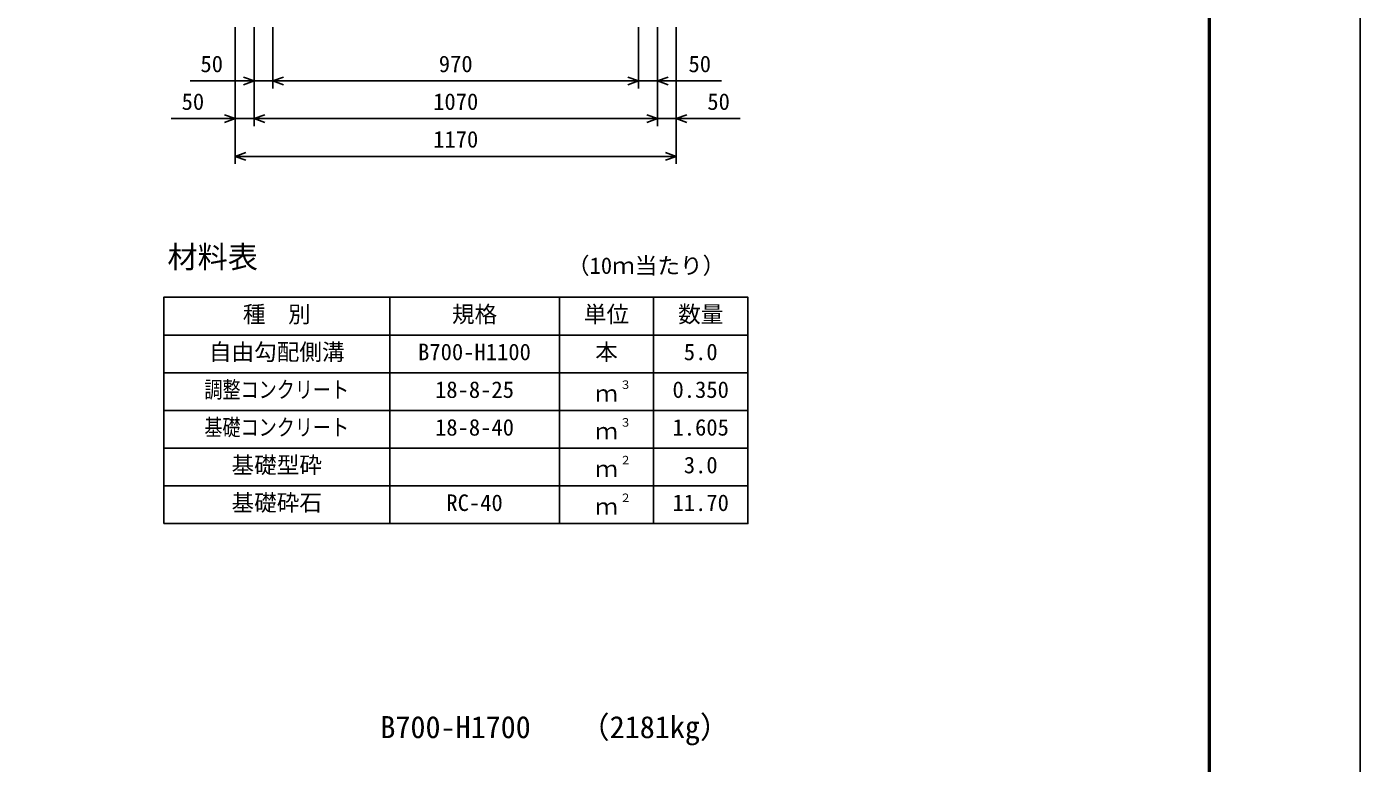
# Model space of a CAD drawing. Units: millimetres, scale not verified. Extents: x -16800 to 16800, y -5940 to 5940.
# Drawn here: x 13262 to 16800, y -16 to 1938 of the extents above; entities that cross this region are included whole.
import ezdxf
from ezdxf.enums import TextEntityAlignment as Align

# ---------------------------------------------------------------- set-up
doc = ezdxf.new("R2010")
doc.units = ezdxf.units.MM
doc.header["$LTSCALE"] = 20
for name, color, linetype, lineweight in [('0-0_DIM', 7, 'Continuous', 25), ('0-1_Defpoints', 5, 'Continuous', 25), ('0-3_HYO', 3, 'Continuous', 25), ('0-4_HYO2', 4, 'Continuous', 25), ('0-6_TXT', 7, 'Continuous', 25), ('0-7_WAKU', 3, 'Continuous', 25)]:
    doc.layers.add(name, color=color, linetype=linetype, lineweight=lineweight)
doc.styles.add('ＭＳ ゴシック', font='')
doc.styles.get('ＭＳ ゴシック').set_extended_font_data('MS Gothic')

msp = doc.modelspace()

# ---------------------------------------------------------------- linework, layer by layer
at = {"layer": '0-0_DIM'}
for p, q in [((13815, 1574.15), (13815, 1936.49)), ((13865, 1674.15), (13865, 1936.49)), ((13915, 1774.15), (13915, 1936.49)), ((14885, 1774.15), (14885, 1936.49)), ((14935, 1674.15), (14935, 1936.49)), ((14985, 1574.15), (14985, 1936.49)), ((13695, 1794.15), (13915, 1794.15)), ((13915, 1794.15), (14885, 1794.15)), ((15105, 1794.15), (14885, 1794.15)), ((13645, 1694.15), (13865, 1694.15)), ((13865, 1694.15), (14935, 1694.15)), ((15155, 1694.15), (14935, 1694.15)), ((13815, 1594.15), (14985, 1594.15))]:
    msp.add_line(p, q, dxfattribs=at)
for points in [[(13836.81, 1804.41), (13865, 1794.15), (13836.81, 1783.89)], [(13943.19, 1783.89), (13915, 1794.15), (13943.19, 1804.41)], [(14856.81, 1804.41), (14885, 1794.15), (14856.81, 1783.89)], [(14963.19, 1804.41), (14935, 1794.15), (14963.19, 1783.89)], [(13786.81, 1704.41), (13815, 1694.15), (13786.81, 1683.89)], [(13893.19, 1683.89), (13865, 1694.15), (13893.19, 1704.41)], [(14906.81, 1704.41), (14935, 1694.15), (14906.81, 1683.89)], [(15013.19, 1704.41), (14985, 1694.15), (15013.19, 1683.89)], [(13843.19, 1583.89), (13815, 1594.15), (13843.19, 1604.41)], [(14956.81, 1604.41), (14985, 1594.15), (14956.81, 1583.89)]]:
    msp.add_lwpolyline(points, dxfattribs=at)
at = {"layer": '0-1_Defpoints'}
msp.add_lwpolyline([(0, -5940), (16800, -5940), (16800, 5940), (0, 5940)], close=True, dxfattribs=at)
at = {"layer": '0-3_HYO'}
for p, q in [((14225, 1220.2), (14225, 620.2)), ((14675, 1220.2), (14675, 620.2)), ((14925, 1220.2), (14925, 620.2)), ((13625, 1120.2), (15175, 1120.2))]:
    msp.add_line(p, q, dxfattribs=at)
msp.add_lwpolyline([(13625, 620.2), (15175, 620.2), (15175, 1220.2), (13625, 1220.2)], close=True, dxfattribs=at)
at = {"layer": '0-4_HYO2'}
for p, q in [((13625, 1020.2), (15175, 1020.2)), ((13625, 920.2), (15175, 920.2)), ((13625, 820.2), (15175, 820.2)), ((13625, 720.2), (15175, 720.2))]:
    msp.add_line(p, q, dxfattribs=at)
at = {"layer": '0-7_WAKU', "lineweight": 50}
msp.add_lwpolyline([(400, -5540), (16400, -5540), (16400, 5540), (400, 5540)], close=True, dxfattribs=at)

# ---------------------------------------------------------------- texts
at = {"layer": '0-0_DIM', "style": 'ＭＳ ゴシック'}
for s, p in [('50', (13722.56, 1804.15)), ('970', (14355, 1804.15)), ('50', (15017.44, 1804.15)), ('50', (13672.56, 1704.15)), ('1070', (14340, 1704.15)), ('50', (15067.44, 1704.15)), ('1170', (14340, 1604.15))]:
    msp.add_text(s, height=43.99, dxfattribs=at).set_placement(p, align=Align.BOTTOM_LEFT)
at = {"layer": '0-6_TXT', "style": 'ＭＳ ゴシック'}
for s, height, p in [('材料表', 58.65, (13635, 1280.2)), ('（10ｍ当たり）', 43.99, (14695, 1269.2)), ('規格', 43.99, (14390, 1140.2)), ('単位', 43.99, (14740, 1140.2)), ('数量', 43.99, (14990, 1140.2)), ('種\u3000別', 43.99, (13835, 1140.2)), ('自由勾配側溝', 43.99, (13745, 1040.2)), ('B700-H1100', 43.99, (14300, 1040.2)), ('本', 43.99, (14770, 1040.2)), ('5.0', 43.99, (15005, 1040.2)), ('18-8-25', 43.99, (14345, 940.2)), ('３', 21.99, (14835.54, 970.57)), ('0.350', 43.99, (14975, 940.2)), ('ｍ', 43.99, (14770, 930.2)), ('18-8-40', 43.99, (14345, 840.2)), ('３', 21.99, (14835.54, 870.57)), ('1.605', 43.99, (14975, 840.2)), ('ｍ', 43.99, (14770, 830.2)), ('基礎型砕', 43.99, (13805, 740.2)), ('２', 21.99, (14835.54, 770.57)), ('3.0', 43.99, (15005, 740.2)), ('ｍ', 43.99, (14770, 730.2)), ('基礎砕石', 43.99, (13805, 640.2)), ('RC-40', 43.99, (14375, 640.2)), ('ｍ', 43.99, (14770, 630.2)), ('２', 21.99, (14835.54, 670.57)), ('11.70', 43.99, (14975, 640.2)), ('B700-H1700', 58.65, (14200, 33.34)), ('（2181kg）', 58.65, (14728.37, 33.34))]:
    msp.add_text(s, height=height, dxfattribs=at).set_placement(p, align=Align.BOTTOM_LEFT)
at = {"layer": '0-6_TXT', "style": 'ＭＳ ゴシック', "width": 0.8}
for s, p in [('調整コンクリート', (13733, 940.2)), ('基礎コンクリート', (13733, 840.2))]:
    msp.add_text(s, height=43.99, dxfattribs=at).set_placement(p, align=Align.BOTTOM_LEFT)

doc.saveas('drawing.dxf')
